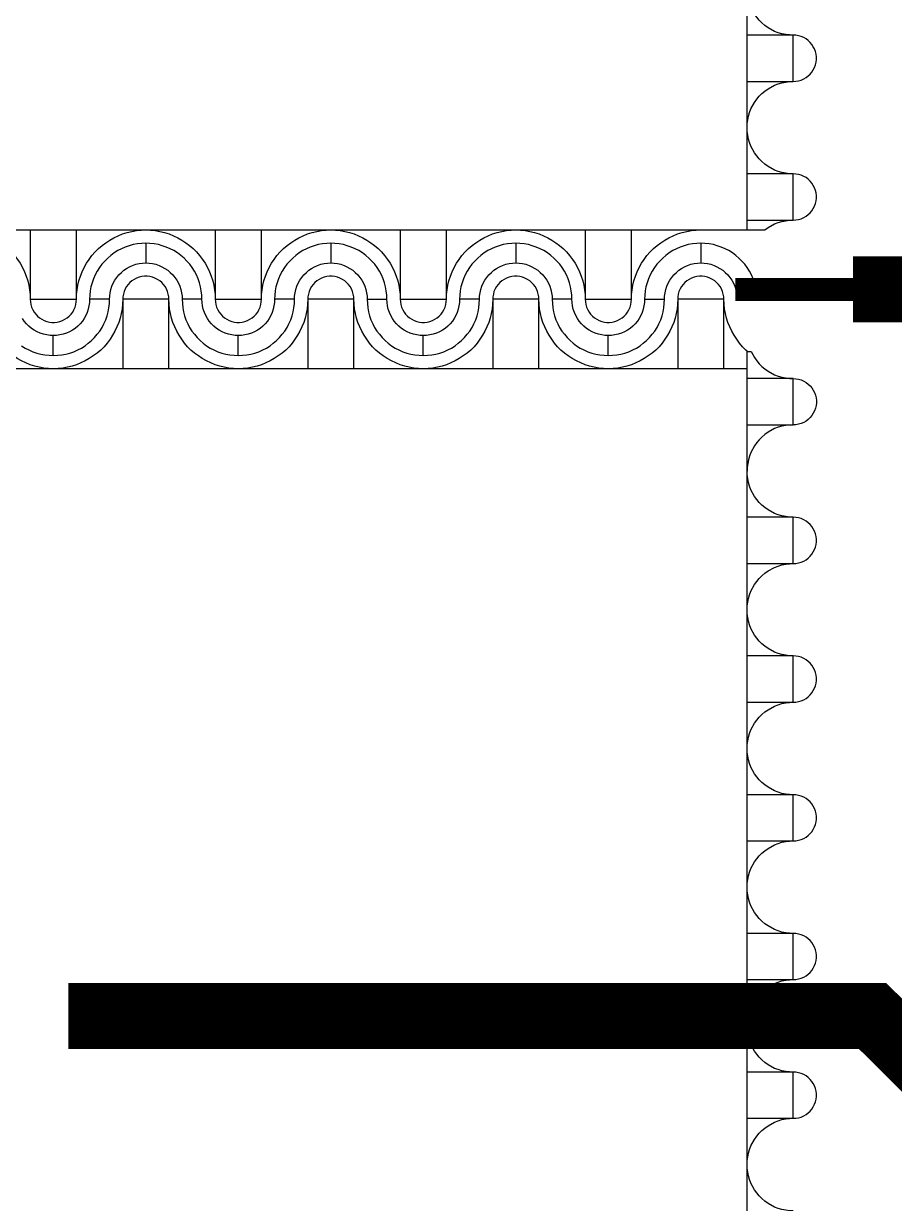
# Model space of a CAD drawing. Extents: x 190.8 to 267.1, y 124 to 174.8.
# Drawn here: x 232.27 to 233.588, y 140.312 to 142.098 of the extents above; entities that cross this region are included whole.
import ezdxf

# ---------------------------------------------------------------- set-up
doc = ezdxf.new("R2010")
doc.units = 0
doc.header["$MEASUREMENT"] = 0

msp = doc.modelspace()

# ---------------------------------------------------------------- linework, layer by layer
msp.add_line((231.2646, 141.7856), (233.3913, 141.7856))
for points in [[(233.3646, 141.7856), (233.3646, 143.8023)], [(233.4346, 142.0806), (233.4289, 142.0808), (233.4231, 142.0816), (233.4174, 142.0826), (233.4119, 142.0843), (233.4064, 142.0863), (233.3964, 142.0918), (233.3916, 142.0953), (233.3871, 142.0991), (233.3831, 142.1031), (233.3794, 142.1076), (233.3759, 142.1123), (233.3704, 142.1223), (233.3684, 142.1278), (233.3666, 142.1333), (233.3656, 142.1391), (233.3649, 142.1448), (233.3646, 142.1506)], [(233.3646, 142.0106), (233.4346, 142.0106), (233.4346, 142.0806), (233.3646, 142.0806)], [(233.4346, 142.0106), (233.4386, 142.0108), (233.4426, 142.0116), (233.4466, 142.0126), (233.4504, 142.0143), (233.4539, 142.0163), (233.4571, 142.0188), (233.4601, 142.0216), (233.4626, 142.0246), (233.4649, 142.0281), (233.4669, 142.0318), (233.4681, 142.0356), (233.4691, 142.0396), (233.4696, 142.0436), (233.4696, 142.0476), (233.4691, 142.0516), (233.4681, 142.0556), (233.4669, 142.0596), (233.4649, 142.0631), (233.4626, 142.0666), (233.4601, 142.0696), (233.4571, 142.0723), (233.4539, 142.0748), (233.4504, 142.0768), (233.4466, 142.0786), (233.4426, 142.0796), (233.4386, 142.0803), (233.4346, 142.0806)], [(233.3646, 141.9406), (233.3649, 141.9463), (233.3656, 141.9521), (233.3666, 141.9578), (233.3684, 141.9633), (233.3704, 141.9688), (233.3759, 141.9788), (233.3794, 141.9836), (233.3831, 141.9881), (233.3871, 141.9921), (233.3916, 141.9958), (233.3964, 141.9993), (233.4064, 142.0048), (233.4119, 142.0068), (233.4174, 142.0086), (233.4231, 142.0096), (233.4289, 142.0103), (233.4346, 142.0106)], [(233.4346, 141.8706), (233.4289, 141.8708), (233.4231, 141.8716), (233.4174, 141.8726), (233.4119, 141.8743), (233.4064, 141.8763), (233.3964, 141.8818), (233.3916, 141.8853), (233.3871, 141.8891), (233.3831, 141.8931), (233.3794, 141.8976), (233.3759, 141.9023), (233.3704, 141.9123), (233.3684, 141.9178), (233.3666, 141.9233), (233.3656, 141.9291), (233.3649, 141.9348), (233.3646, 141.9406)], [(233.3646, 141.8006), (233.4346, 141.8006), (233.4346, 141.8706), (233.3646, 141.8706)], [(233.4346, 141.8006), (233.4386, 141.8008), (233.4426, 141.8016), (233.4466, 141.8026), (233.4504, 141.8043), (233.4539, 141.8063), (233.4571, 141.8088), (233.4601, 141.8116), (233.4626, 141.8146), (233.4649, 141.8181), (233.4669, 141.8218), (233.4681, 141.8256), (233.4691, 141.8296), (233.4696, 141.8336), (233.4696, 141.8376), (233.4691, 141.8416), (233.4681, 141.8456), (233.4669, 141.8496), (233.4649, 141.8531), (233.4626, 141.8566), (233.4601, 141.8596), (233.4571, 141.8623), (233.4539, 141.8648), (233.4504, 141.8668), (233.4466, 141.8686), (233.4426, 141.8696), (233.4386, 141.8703), (233.4346, 141.8706)], [(233.3913, 141.7856), (233.3916, 141.7858), (233.3964, 141.7893), (233.4064, 141.7948), (233.4119, 141.7968), (233.4174, 141.7986), (233.4231, 141.7996), (233.4289, 141.8003), (233.4346, 141.8006)], [(232.1746, 141.7856), (232.1819, 141.7853), (232.1889, 141.7846), (232.1959, 141.7833), (232.2029, 141.7818), (232.2099, 141.7796), (232.2164, 141.7768), (232.2229, 141.7738), (232.2291, 141.7703), (232.2351, 141.7663), (232.2409, 141.7621), (232.2464, 141.7573), (232.2514, 141.7523), (232.2561, 141.7468), (232.2604, 141.7411), (232.2644, 141.7351), (232.2679, 141.7288), (232.2709, 141.7223), (232.2736, 141.7158), (232.2759, 141.7088), (232.2774, 141.7018), (232.2786, 141.6948), (232.2794, 141.6878), (232.2796, 141.6806)], [(232.2796, 141.7856), (232.2796, 141.6806), (232.3496, 141.6806), (232.3496, 141.7856)], [(232.3496, 141.6806), (232.3499, 141.6878), (232.3506, 141.6948), (232.3519, 141.7018), (232.3534, 141.7088), (232.3556, 141.7158), (232.3584, 141.7223), (232.3614, 141.7288), (232.3649, 141.7351), (232.3689, 141.7411), (232.3731, 141.7468), (232.3779, 141.7523), (232.3829, 141.7573), (232.3884, 141.7621), (232.3941, 141.7663), (232.4001, 141.7703), (232.4064, 141.7738), (232.4129, 141.7768), (232.4194, 141.7796), (232.4264, 141.7818), (232.4334, 141.7833), (232.4404, 141.7846), (232.4474, 141.7853), (232.4546, 141.7856)], [(232.4546, 141.7856), (232.4619, 141.7853), (232.4689, 141.7846), (232.4759, 141.7833), (232.4829, 141.7818), (232.4899, 141.7796), (232.4964, 141.7768), (232.5029, 141.7738), (232.5091, 141.7703), (232.5151, 141.7663), (232.5209, 141.7621), (232.5264, 141.7573), (232.5314, 141.7523), (232.5361, 141.7468), (232.5404, 141.7411), (232.5444, 141.7351), (232.5479, 141.7288), (232.5509, 141.7223), (232.5536, 141.7158), (232.5559, 141.7088), (232.5574, 141.7018), (232.5586, 141.6948), (232.5594, 141.6878), (232.5596, 141.6806)], [(232.5596, 141.7856), (232.5596, 141.6806), (232.6296, 141.6806), (232.6296, 141.7856)], [(232.6296, 141.6806), (232.6299, 141.6878), (232.6306, 141.6948), (232.6319, 141.7018), (232.6334, 141.7088), (232.6356, 141.7158), (232.6384, 141.7223), (232.6414, 141.7288), (232.6449, 141.7351), (232.6489, 141.7411), (232.6531, 141.7468), (232.6579, 141.7523), (232.6629, 141.7573), (232.6684, 141.7621), (232.6741, 141.7663), (232.6801, 141.7703), (232.6864, 141.7738), (232.6929, 141.7768), (232.6994, 141.7796), (232.7064, 141.7818), (232.7134, 141.7833), (232.7204, 141.7846), (232.7274, 141.7853), (232.7346, 141.7856)], [(232.7346, 141.7856), (232.7419, 141.7853), (232.7489, 141.7846), (232.7559, 141.7833), (232.7629, 141.7818), (232.7699, 141.7796), (232.7764, 141.7768), (232.7829, 141.7738), (232.7891, 141.7703), (232.7951, 141.7663), (232.8009, 141.7621), (232.8064, 141.7573), (232.8114, 141.7523), (232.8161, 141.7468), (232.8204, 141.7411), (232.8244, 141.7351), (232.8279, 141.7288), (232.8309, 141.7223), (232.8336, 141.7158), (232.8359, 141.7088), (232.8374, 141.7018), (232.8386, 141.6948), (232.8394, 141.6878), (232.8396, 141.6806)], [(232.8396, 141.7856), (232.8396, 141.6806), (232.9096, 141.6806), (232.9096, 141.7856)], [(232.9096, 141.6806), (232.9099, 141.6878), (232.9106, 141.6948), (232.9119, 141.7018), (232.9134, 141.7088), (232.9156, 141.7158), (232.9184, 141.7223), (232.9214, 141.7288), (232.9249, 141.7351), (232.9289, 141.7411), (232.9331, 141.7468), (232.9379, 141.7523), (232.9429, 141.7573), (232.9484, 141.7621), (232.9541, 141.7663), (232.9601, 141.7703), (232.9664, 141.7738), (232.9729, 141.7768), (232.9794, 141.7796), (232.9864, 141.7818), (232.9934, 141.7833), (233.0004, 141.7846), (233.0074, 141.7853), (233.0146, 141.7856)], [(233.0146, 141.7856), (233.0219, 141.7853), (233.0289, 141.7846), (233.0359, 141.7833), (233.0429, 141.7818), (233.0499, 141.7796), (233.0564, 141.7768), (233.0629, 141.7738), (233.0691, 141.7703), (233.0751, 141.7663), (233.0809, 141.7621), (233.0864, 141.7573), (233.0914, 141.7523), (233.0961, 141.7468), (233.1004, 141.7411), (233.1044, 141.7351), (233.1079, 141.7288), (233.1109, 141.7223), (233.1136, 141.7158), (233.1159, 141.7088), (233.1174, 141.7018), (233.1186, 141.6948), (233.1194, 141.6878), (233.1196, 141.6806)], [(233.1196, 141.7856), (233.1196, 141.6806), (233.1896, 141.6806), (233.1896, 141.7856)], [(233.1896, 141.6806), (233.1899, 141.6878), (233.1906, 141.6948), (233.1919, 141.7018), (233.1934, 141.7088), (233.1956, 141.7158), (233.1984, 141.7223), (233.2014, 141.7288), (233.2049, 141.7351), (233.2089, 141.7411), (233.2131, 141.7468), (233.2179, 141.7523), (233.2229, 141.7573), (233.2284, 141.7621), (233.2341, 141.7663), (233.2401, 141.7703), (233.2464, 141.7738), (233.2529, 141.7768), (233.2594, 141.7796), (233.2664, 141.7818), (233.2734, 141.7833), (233.2804, 141.7846), (233.2874, 141.7853), (233.2946, 141.7856)], [(232.4546, 141.7656), (232.4484, 141.7653), (232.4419, 141.7646), (232.4356, 141.7636), (232.4296, 141.7618), (232.4236, 141.7598), (232.4176, 141.7571), (232.4121, 141.7543), (232.4066, 141.7508), (232.4016, 141.7471), (232.3969, 141.7428), (232.3924, 141.7383), (232.3881, 141.7336), (232.3844, 141.7286), (232.3809, 141.7231), (232.3781, 141.7176), (232.3754, 141.7116), (232.3734, 141.7056), (232.3716, 141.6996), (232.3706, 141.6933), (232.3699, 141.6868), (232.3696, 141.6806)], [(232.5396, 141.6806), (232.5394, 141.6868), (232.5386, 141.6933), (232.5376, 141.6996), (232.5359, 141.7056), (232.5339, 141.7116), (232.5311, 141.7176), (232.5284, 141.7231), (232.5249, 141.7286), (232.5211, 141.7336), (232.5169, 141.7383), (232.5124, 141.7428), (232.5076, 141.7471), (232.5026, 141.7508), (232.4971, 141.7543), (232.4916, 141.7571), (232.4856, 141.7598), (232.4796, 141.7618), (232.4736, 141.7636), (232.4674, 141.7646), (232.4609, 141.7653), (232.4546, 141.7656), (232.4546, 141.7356), (232.4596, 141.7353), (232.4646, 141.7346), (232.4696, 141.7336), (232.4746, 141.7318), (232.4791, 141.7298), (232.4836, 141.7273), (232.4879, 141.7246), (232.4916, 141.7213), (232.4954, 141.7176), (232.4986, 141.7138), (232.5014, 141.7096), (232.5039, 141.7051), (232.5059, 141.7006), (232.5076, 141.6956), (232.5086, 141.6906), (232.5094, 141.6856), (232.5096, 141.6806)], [(232.7346, 141.7656), (232.7284, 141.7653), (232.7219, 141.7646), (232.7156, 141.7636), (232.7096, 141.7618), (232.7036, 141.7598), (232.6976, 141.7571), (232.6921, 141.7543), (232.6866, 141.7508), (232.6816, 141.7471), (232.6769, 141.7428), (232.6724, 141.7383), (232.6681, 141.7336), (232.6644, 141.7286), (232.6609, 141.7231), (232.6581, 141.7176), (232.6554, 141.7116), (232.6534, 141.7056), (232.6516, 141.6996), (232.6506, 141.6933), (232.6499, 141.6868), (232.6496, 141.6806)], [(233.0146, 141.7656), (233.0084, 141.7653), (233.0019, 141.7646), (232.9956, 141.7636), (232.9896, 141.7618), (232.9836, 141.7598), (232.9776, 141.7571), (232.9721, 141.7543), (232.9666, 141.7508), (232.9616, 141.7471), (232.9569, 141.7428), (232.9524, 141.7383), (232.9481, 141.7336), (232.9444, 141.7286), (232.9409, 141.7231), (232.9381, 141.7176), (232.9354, 141.7116), (232.9334, 141.7056), (232.9316, 141.6996), (232.9306, 141.6933), (232.9299, 141.6868), (232.9296, 141.6806)], [(233.0996, 141.6806), (233.0994, 141.6868), (233.0986, 141.6933), (233.0976, 141.6996), (233.0959, 141.7056), (233.0939, 141.7116), (233.0911, 141.7176), (233.0884, 141.7231), (233.0849, 141.7286), (233.0811, 141.7336), (233.0769, 141.7383), (233.0724, 141.7428), (233.0676, 141.7471), (233.0626, 141.7508), (233.0571, 141.7543), (233.0516, 141.7571), (233.0456, 141.7598), (233.0396, 141.7618), (233.0336, 141.7636), (233.0274, 141.7646), (233.0209, 141.7653), (233.0146, 141.7656), (233.0146, 141.7356), (233.0196, 141.7353), (233.0246, 141.7346), (233.0296, 141.7336), (233.0346, 141.7318), (233.0391, 141.7298), (233.0436, 141.7273), (233.0479, 141.7246), (233.0516, 141.7213), (233.0554, 141.7176), (233.0586, 141.7138), (233.0614, 141.7096), (233.0639, 141.7051), (233.0659, 141.7006), (233.0676, 141.6956), (233.0686, 141.6906), (233.0694, 141.6856), (233.0696, 141.6806)], [(233.2946, 141.7656), (233.2884, 141.7653), (233.2819, 141.7646), (233.2756, 141.7636), (233.2696, 141.7618), (233.2636, 141.7598), (233.2576, 141.7571), (233.2521, 141.7543), (233.2466, 141.7508), (233.2416, 141.7471), (233.2369, 141.7428), (233.2324, 141.7383), (233.2281, 141.7336), (233.2244, 141.7286), (233.2209, 141.7231), (233.2181, 141.7176), (233.2154, 141.7116), (233.2134, 141.7056), (233.2116, 141.6996), (233.2106, 141.6933), (233.2099, 141.6868), (233.2096, 141.6806), (233.2396, 141.6806), (233.2399, 141.6856), (233.2406, 141.6906), (233.2416, 141.6956), (233.2434, 141.7006), (233.2454, 141.7051), (233.2479, 141.7096), (233.2506, 141.7138), (233.2539, 141.7176), (233.2576, 141.7213), (233.2614, 141.7246), (233.2656, 141.7273), (233.2701, 141.7298), (233.2746, 141.7318), (233.2796, 141.7336), (233.2846, 141.7346), (233.2896, 141.7353), (233.2946, 141.7356)], [(232.3996, 141.6806), (232.3999, 141.6856), (232.4006, 141.6906), (232.4016, 141.6956), (232.4034, 141.7006), (232.4054, 141.7051), (232.4079, 141.7096), (232.4106, 141.7138), (232.4139, 141.7176), (232.4176, 141.7213), (232.4214, 141.7246), (232.4256, 141.7273), (232.4301, 141.7298), (232.4346, 141.7318), (232.4396, 141.7336), (232.4446, 141.7346), (232.4496, 141.7353), (232.4546, 141.7356)], [(232.6796, 141.6806), (232.6799, 141.6856), (232.6806, 141.6906), (232.6816, 141.6956), (232.6834, 141.7006), (232.6854, 141.7051), (232.6879, 141.7096), (232.6906, 141.7138), (232.6939, 141.7176), (232.6976, 141.7213), (232.7014, 141.7246), (232.7056, 141.7273), (232.7101, 141.7298), (232.7146, 141.7318), (232.7196, 141.7336), (232.7246, 141.7346), (232.7296, 141.7353), (232.7346, 141.7356)], [(232.9596, 141.6806), (232.9599, 141.6856), (232.9606, 141.6906), (232.9616, 141.6956), (232.9634, 141.7006), (232.9654, 141.7051), (232.9679, 141.7096), (232.9706, 141.7138), (232.9739, 141.7176), (232.9776, 141.7213), (232.9814, 141.7246), (232.9856, 141.7273), (232.9901, 141.7298), (232.9946, 141.7318), (232.9996, 141.7336), (233.0046, 141.7346), (233.0096, 141.7353), (233.0146, 141.7356)], [(232.4896, 141.6806), (232.4894, 141.6846), (232.4886, 141.6886), (232.4876, 141.6926), (232.4859, 141.6963), (232.4839, 141.6998), (232.4814, 141.7031), (232.4786, 141.7061), (232.4756, 141.7086), (232.4721, 141.7108), (232.4684, 141.7128), (232.4646, 141.7141), (232.4606, 141.7151), (232.4566, 141.7156), (232.4526, 141.7156), (232.4486, 141.7151), (232.4446, 141.7141), (232.4406, 141.7128), (232.4371, 141.7108), (232.4336, 141.7086), (232.4306, 141.7061), (232.4279, 141.7031), (232.4254, 141.6998), (232.4234, 141.6963), (232.4216, 141.6926), (232.4206, 141.6886), (232.4199, 141.6846), (232.4196, 141.6806)], [(232.7696, 141.6806), (232.7694, 141.6846), (232.7686, 141.6886), (232.7676, 141.6926), (232.7659, 141.6963), (232.7639, 141.6998), (232.7614, 141.7031), (232.7586, 141.7061), (232.7556, 141.7086), (232.7521, 141.7108), (232.7484, 141.7128), (232.7446, 141.7141), (232.7406, 141.7151), (232.7366, 141.7156), (232.7326, 141.7156), (232.7286, 141.7151), (232.7246, 141.7141), (232.7206, 141.7128), (232.7171, 141.7108), (232.7136, 141.7086), (232.7106, 141.7061), (232.7079, 141.7031), (232.7054, 141.6998), (232.7034, 141.6963), (232.7016, 141.6926), (232.7006, 141.6886), (232.6999, 141.6846), (232.6996, 141.6806)], [(233.0496, 141.6806), (233.0494, 141.6846), (233.0486, 141.6886), (233.0476, 141.6926), (233.0459, 141.6963), (233.0439, 141.6998), (233.0414, 141.7031), (233.0386, 141.7061), (233.0356, 141.7086), (233.0321, 141.7108), (233.0284, 141.7128), (233.0246, 141.7141), (233.0206, 141.7151), (233.0166, 141.7156), (233.0126, 141.7156), (233.0086, 141.7151), (233.0046, 141.7141), (233.0006, 141.7128), (232.9971, 141.7108), (232.9936, 141.7086), (232.9906, 141.7061), (232.9879, 141.7031), (232.9854, 141.6998), (232.9834, 141.6963), (232.9816, 141.6926), (232.9806, 141.6886), (232.9799, 141.6846), (232.9796, 141.6806)], [(233.3296, 141.6806), (233.3294, 141.6846), (233.3286, 141.6886), (233.3276, 141.6926), (233.3259, 141.6963), (233.3239, 141.6998), (233.3214, 141.7031), (233.3186, 141.7061), (233.3156, 141.7086), (233.3121, 141.7108), (233.3084, 141.7128), (233.3046, 141.7141), (233.3006, 141.7151), (233.2966, 141.7156), (233.2926, 141.7156), (233.2886, 141.7151), (233.2846, 141.7141), (233.2806, 141.7128), (233.2771, 141.7108), (233.2736, 141.7086), (233.2706, 141.7061), (233.2679, 141.7031), (233.2654, 141.6998), (233.2634, 141.6963), (233.2616, 141.6926), (233.2606, 141.6886), (233.2599, 141.6846), (233.2596, 141.6806)], [(232.3146, 141.5756), (232.3074, 141.5758), (232.3004, 141.5766), (232.2934, 141.5778), (232.2864, 141.5793), (232.2794, 141.5816), (232.2729, 141.5843), (232.2664, 141.5873), (232.2601, 141.5908), (232.2541, 141.5948), (232.2484, 141.5991), (232.2429, 141.6038), (232.2379, 141.6088), (232.2331, 141.6143), (232.2289, 141.6201), (232.2249, 141.6261), (232.2214, 141.6323), (232.2184, 141.6388), (232.2156, 141.6453), (232.2134, 141.6523), (232.2119, 141.6593), (232.2106, 141.6663), (232.2099, 141.6733), (232.2096, 141.6806)], [(232.2796, 141.6806), (232.2799, 141.6766), (232.2806, 141.6726), (232.2816, 141.6686), (232.2834, 141.6648), (232.2854, 141.6613), (232.2879, 141.6581), (232.2906, 141.6551), (232.2936, 141.6526), (232.2971, 141.6503), (232.3009, 141.6483), (232.3046, 141.6471), (232.3086, 141.6461), (232.3126, 141.6456), (232.3166, 141.6456), (232.3206, 141.6461), (232.3246, 141.6471), (232.3286, 141.6483), (232.3321, 141.6503), (232.3356, 141.6526), (232.3386, 141.6551), (232.3414, 141.6581), (232.3439, 141.6613), (232.3459, 141.6648), (232.3476, 141.6686), (232.3486, 141.6726), (232.3494, 141.6766), (232.3496, 141.6806)], [(232.3146, 141.5956), (232.3209, 141.5958), (232.3274, 141.5966), (232.3336, 141.5976), (232.3396, 141.5993), (232.3456, 141.6013), (232.3516, 141.6041), (232.3571, 141.6068), (232.3626, 141.6103), (232.3676, 141.6141), (232.3724, 141.6183), (232.3769, 141.6228), (232.3811, 141.6276), (232.3849, 141.6326), (232.3884, 141.6381), (232.3911, 141.6436), (232.3939, 141.6496), (232.3959, 141.6556), (232.3976, 141.6616), (232.3986, 141.6678), (232.3994, 141.6743), (232.3996, 141.6806), (232.3696, 141.6806), (232.3694, 141.6756), (232.3686, 141.6706), (232.3676, 141.6656), (232.3659, 141.6606), (232.3639, 141.6561), (232.3614, 141.6516), (232.3586, 141.6473), (232.3554, 141.6436), (232.3516, 141.6398), (232.3479, 141.6366), (232.3436, 141.6338), (232.3391, 141.6313), (232.3346, 141.6293), (232.3296, 141.6276), (232.3246, 141.6266), (232.3196, 141.6258), (232.3146, 141.6256)], [(232.4196, 141.6806), (232.4194, 141.6733), (232.4186, 141.6663), (232.4174, 141.6593), (232.4159, 141.6523), (232.4136, 141.6453), (232.4109, 141.6388), (232.4079, 141.6323), (232.4044, 141.6261), (232.4004, 141.6201), (232.3961, 141.6143), (232.3914, 141.6088), (232.3864, 141.6038), (232.3809, 141.5991), (232.3751, 141.5948), (232.3691, 141.5908), (232.3629, 141.5873), (232.3564, 141.5843), (232.3499, 141.5816), (232.3429, 141.5793), (232.3359, 141.5778), (232.3289, 141.5766), (232.3219, 141.5758), (232.3146, 141.5756)], [(232.4896, 141.5756), (232.4896, 141.6806), (232.4196, 141.6806), (232.4196, 141.5756)], [(232.5946, 141.5756), (232.5874, 141.5758), (232.5804, 141.5766), (232.5734, 141.5778), (232.5664, 141.5793), (232.5594, 141.5816), (232.5529, 141.5843), (232.5464, 141.5873), (232.5401, 141.5908), (232.5341, 141.5948), (232.5284, 141.5991), (232.5229, 141.6038), (232.5179, 141.6088), (232.5131, 141.6143), (232.5089, 141.6201), (232.5049, 141.6261), (232.5014, 141.6323), (232.4984, 141.6388), (232.4956, 141.6453), (232.4934, 141.6523), (232.4919, 141.6593), (232.4906, 141.6663), (232.4899, 141.6733), (232.4896, 141.6806)], [(232.5596, 141.6806), (232.5599, 141.6766), (232.5606, 141.6726), (232.5616, 141.6686), (232.5634, 141.6648), (232.5654, 141.6613), (232.5679, 141.6581), (232.5706, 141.6551), (232.5736, 141.6526), (232.5771, 141.6503), (232.5809, 141.6483), (232.5846, 141.6471), (232.5886, 141.6461), (232.5926, 141.6456), (232.5966, 141.6456), (232.6006, 141.6461), (232.6046, 141.6471), (232.6086, 141.6483), (232.6121, 141.6503), (232.6156, 141.6526), (232.6186, 141.6551), (232.6214, 141.6581), (232.6239, 141.6613), (232.6259, 141.6648), (232.6276, 141.6686), (232.6286, 141.6726), (232.6294, 141.6766), (232.6296, 141.6806)], [(232.5946, 141.5956), (232.6009, 141.5958), (232.6074, 141.5966), (232.6136, 141.5976), (232.6196, 141.5993), (232.6256, 141.6013), (232.6316, 141.6041), (232.6371, 141.6068), (232.6426, 141.6103), (232.6476, 141.6141), (232.6524, 141.6183), (232.6569, 141.6228), (232.6611, 141.6276), (232.6649, 141.6326), (232.6684, 141.6381), (232.6711, 141.6436), (232.6739, 141.6496), (232.6759, 141.6556), (232.6776, 141.6616), (232.6786, 141.6678), (232.6794, 141.6743), (232.6796, 141.6806), (232.6496, 141.6806), (232.6494, 141.6756), (232.6486, 141.6706), (232.6476, 141.6656), (232.6459, 141.6606), (232.6439, 141.6561), (232.6414, 141.6516), (232.6386, 141.6473), (232.6354, 141.6436), (232.6316, 141.6398), (232.6279, 141.6366), (232.6236, 141.6338), (232.6191, 141.6313), (232.6146, 141.6293), (232.6096, 141.6276), (232.6046, 141.6266), (232.5996, 141.6258), (232.5946, 141.6256)], [(232.6996, 141.6806), (232.6994, 141.6733), (232.6986, 141.6663), (232.6974, 141.6593), (232.6959, 141.6523), (232.6936, 141.6453), (232.6909, 141.6388), (232.6879, 141.6323), (232.6844, 141.6261), (232.6804, 141.6201), (232.6761, 141.6143), (232.6714, 141.6088), (232.6664, 141.6038), (232.6609, 141.5991), (232.6551, 141.5948), (232.6491, 141.5908), (232.6429, 141.5873), (232.6364, 141.5843), (232.6299, 141.5816), (232.6229, 141.5793), (232.6159, 141.5778), (232.6089, 141.5766), (232.6019, 141.5758), (232.5946, 141.5756)], [(232.7696, 141.5756), (232.7696, 141.6806), (232.6996, 141.6806), (232.6996, 141.5756)], [(232.8746, 141.5756), (232.8674, 141.5758), (232.8604, 141.5766), (232.8534, 141.5778), (232.8464, 141.5793), (232.8394, 141.5816), (232.8329, 141.5843), (232.8264, 141.5873), (232.8201, 141.5908), (232.8141, 141.5948), (232.8084, 141.5991), (232.8029, 141.6038), (232.7979, 141.6088), (232.7931, 141.6143), (232.7889, 141.6201), (232.7849, 141.6261), (232.7814, 141.6323), (232.7784, 141.6388), (232.7756, 141.6453), (232.7734, 141.6523), (232.7719, 141.6593), (232.7706, 141.6663), (232.7699, 141.6733), (232.7696, 141.6806)], [(232.7896, 141.6806), (232.7899, 141.6743), (232.7906, 141.6678), (232.7916, 141.6616), (232.7934, 141.6556), (232.7954, 141.6496), (232.7981, 141.6436), (232.8009, 141.6381), (232.8044, 141.6326), (232.8081, 141.6276), (232.8124, 141.6228), (232.8169, 141.6183), (232.8216, 141.6141), (232.8266, 141.6103), (232.8321, 141.6068), (232.8376, 141.6041), (232.8436, 141.6013), (232.8496, 141.5993), (232.8556, 141.5976), (232.8619, 141.5966), (232.8684, 141.5958), (232.8746, 141.5956), (232.8746, 141.6256), (232.8696, 141.6258), (232.8646, 141.6266), (232.8596, 141.6276), (232.8546, 141.6293), (232.8501, 141.6313), (232.8456, 141.6338), (232.8414, 141.6366), (232.8376, 141.6398), (232.8339, 141.6436), (232.8306, 141.6473), (232.8279, 141.6516), (232.8254, 141.6561), (232.8234, 141.6606), (232.8216, 141.6656), (232.8206, 141.6706), (232.8199, 141.6756), (232.8196, 141.6806)], [(232.8396, 141.6806), (232.8399, 141.6766), (232.8406, 141.6726), (232.8416, 141.6686), (232.8434, 141.6648), (232.8454, 141.6613), (232.8479, 141.6581), (232.8506, 141.6551), (232.8536, 141.6526), (232.8571, 141.6503), (232.8609, 141.6483), (232.8646, 141.6471), (232.8686, 141.6461), (232.8726, 141.6456), (232.8766, 141.6456), (232.8806, 141.6461), (232.8846, 141.6471), (232.8886, 141.6483), (232.8921, 141.6503), (232.8956, 141.6526), (232.8986, 141.6551), (232.9014, 141.6581), (232.9039, 141.6613), (232.9059, 141.6648), (232.9076, 141.6686), (232.9086, 141.6726), (232.9094, 141.6766), (232.9096, 141.6806)], [(232.8746, 141.5956), (232.8809, 141.5958), (232.8874, 141.5966), (232.8936, 141.5976), (232.8996, 141.5993), (232.9056, 141.6013), (232.9116, 141.6041), (232.9171, 141.6068), (232.9226, 141.6103), (232.9276, 141.6141), (232.9324, 141.6183), (232.9369, 141.6228), (232.9411, 141.6276), (232.9449, 141.6326), (232.9484, 141.6381), (232.9511, 141.6436), (232.9539, 141.6496), (232.9559, 141.6556), (232.9576, 141.6616), (232.9586, 141.6678), (232.9594, 141.6743), (232.9596, 141.6806), (232.9296, 141.6806), (232.9294, 141.6756), (232.9286, 141.6706), (232.9276, 141.6656), (232.9259, 141.6606), (232.9239, 141.6561), (232.9214, 141.6516), (232.9186, 141.6473), (232.9154, 141.6436), (232.9116, 141.6398), (232.9079, 141.6366), (232.9036, 141.6338), (232.8991, 141.6313), (232.8946, 141.6293), (232.8896, 141.6276), (232.8846, 141.6266), (232.8796, 141.6258), (232.8746, 141.6256)], [(232.9796, 141.6806), (232.9794, 141.6733), (232.9786, 141.6663), (232.9774, 141.6593), (232.9759, 141.6523), (232.9736, 141.6453), (232.9709, 141.6388), (232.9679, 141.6323), (232.9644, 141.6261), (232.9604, 141.6201), (232.9561, 141.6143), (232.9514, 141.6088), (232.9464, 141.6038), (232.9409, 141.5991), (232.9351, 141.5948), (232.9291, 141.5908), (232.9229, 141.5873), (232.9164, 141.5843), (232.9099, 141.5816), (232.9029, 141.5793), (232.8959, 141.5778), (232.8889, 141.5766), (232.8819, 141.5758), (232.8746, 141.5756)], [(233.0496, 141.5756), (233.0496, 141.6806), (232.9796, 141.6806), (232.9796, 141.5756)], [(233.1546, 141.5756), (233.1474, 141.5758), (233.1404, 141.5766), (233.1334, 141.5778), (233.1264, 141.5793), (233.1194, 141.5816), (233.1129, 141.5843), (233.1064, 141.5873), (233.1001, 141.5908), (233.0941, 141.5948), (233.0884, 141.5991), (233.0829, 141.6038), (233.0779, 141.6088), (233.0731, 141.6143), (233.0689, 141.6201), (233.0649, 141.6261), (233.0614, 141.6323), (233.0584, 141.6388), (233.0556, 141.6453), (233.0534, 141.6523), (233.0519, 141.6593), (233.0506, 141.6663), (233.0499, 141.6733), (233.0496, 141.6806)], [(233.1196, 141.6806), (233.1199, 141.6766), (233.1206, 141.6726), (233.1216, 141.6686), (233.1234, 141.6648), (233.1254, 141.6613), (233.1279, 141.6581), (233.1306, 141.6551), (233.1336, 141.6526), (233.1371, 141.6503), (233.1409, 141.6483), (233.1446, 141.6471), (233.1486, 141.6461), (233.1526, 141.6456), (233.1566, 141.6456), (233.1606, 141.6461), (233.1646, 141.6471), (233.1686, 141.6483), (233.1721, 141.6503), (233.1756, 141.6526), (233.1786, 141.6551), (233.1814, 141.6581), (233.1839, 141.6613), (233.1859, 141.6648), (233.1876, 141.6686), (233.1886, 141.6726), (233.1894, 141.6766), (233.1896, 141.6806)], [(233.2096, 141.6806), (233.2094, 141.6756), (233.2086, 141.6706), (233.2076, 141.6656), (233.2059, 141.6606), (233.2039, 141.6561), (233.2014, 141.6516), (233.1986, 141.6473), (233.1954, 141.6436), (233.1916, 141.6398), (233.1879, 141.6366), (233.1836, 141.6338), (233.1791, 141.6313), (233.1746, 141.6293), (233.1696, 141.6276), (233.1646, 141.6266), (233.1596, 141.6258), (233.1546, 141.6256)], [(233.2596, 141.6806), (233.2594, 141.6733), (233.2586, 141.6663), (233.2574, 141.6593), (233.2559, 141.6523), (233.2536, 141.6453), (233.2509, 141.6388), (233.2479, 141.6323), (233.2444, 141.6261), (233.2404, 141.6201), (233.2361, 141.6143), (233.2314, 141.6088), (233.2264, 141.6038), (233.2209, 141.5991), (233.2151, 141.5948), (233.2091, 141.5908), (233.2029, 141.5873), (233.1964, 141.5843), (233.1899, 141.5816), (233.1829, 141.5793), (233.1759, 141.5778), (233.1689, 141.5766), (233.1619, 141.5758), (233.1546, 141.5756)], [(233.1546, 141.5956), (233.1609, 141.5958), (233.1674, 141.5966), (233.1736, 141.5976), (233.1796, 141.5993), (233.1856, 141.6013), (233.1916, 141.6041), (233.1971, 141.6068), (233.2026, 141.6103), (233.2076, 141.6141), (233.2124, 141.6183), (233.2169, 141.6228), (233.2211, 141.6276), (233.2249, 141.6326), (233.2284, 141.6381), (233.2311, 141.6436), (233.2339, 141.6496), (233.2359, 141.6556), (233.2376, 141.6616), (233.2386, 141.6678), (233.2394, 141.6743), (233.2396, 141.6806)], [(233.3296, 141.5756), (233.3296, 141.6806), (233.2596, 141.6806), (233.2596, 141.5756)], [(233.3646, 141.6023), (233.3629, 141.6038), (233.3579, 141.6088), (233.3531, 141.6143), (233.3489, 141.6201), (233.3449, 141.6261), (233.3414, 141.6323), (233.3384, 141.6388), (233.3356, 141.6453), (233.3334, 141.6523), (233.3319, 141.6593), (233.3306, 141.6663), (233.3299, 141.6733), (233.3296, 141.6806)], [(232.2666, 141.6103), (232.2721, 141.6068), (232.2776, 141.6041), (232.2836, 141.6013), (232.2896, 141.5993), (232.2956, 141.5976), (232.3019, 141.5966), (232.3084, 141.5958), (232.3146, 141.5956), (232.3146, 141.6256), (232.3096, 141.6258), (232.3046, 141.6266), (232.2996, 141.6276), (232.2946, 141.6293), (232.2901, 141.6313), (232.2856, 141.6338), (232.2814, 141.6366), (232.2776, 141.6398), (232.2739, 141.6436), (232.2706, 141.6473), (232.2679, 141.6516)], [(233.3646, 139.5856), (233.3646, 141.6023)], [(233.3646, 141.6016), (233.3708, 141.6016), (233.3759, 141.5923), (233.3794, 141.5876), (233.3831, 141.5831), (233.3871, 141.5791), (233.3916, 141.5753), (233.3964, 141.5718), (233.4064, 141.5663), (233.4119, 141.5643), (233.4174, 141.5626), (233.4231, 141.5616), (233.4289, 141.5608), (233.4346, 141.5606)], [(233.3646, 141.5756), (231.2646, 141.5756)], [(233.3646, 141.4906), (233.4346, 141.4906), (233.4346, 141.5606), (233.3646, 141.5606)], [(233.4346, 141.5606), (233.4386, 141.5603), (233.4426, 141.5596), (233.4466, 141.5586), (233.4504, 141.5568), (233.4539, 141.5548), (233.4571, 141.5523), (233.4601, 141.5496), (233.4626, 141.5466), (233.4649, 141.5431), (233.4669, 141.5393), (233.4681, 141.5356), (233.4691, 141.5316), (233.4696, 141.5276), (233.4696, 141.5236), (233.4691, 141.5196), (233.4681, 141.5156), (233.4669, 141.5116), (233.4649, 141.5081), (233.4626, 141.5046), (233.4601, 141.5016), (233.4571, 141.4988), (233.4539, 141.4963), (233.4504, 141.4943), (233.4466, 141.4926), (233.4426, 141.4916), (233.4386, 141.4908), (233.4346, 141.4906)], [(233.4346, 141.4906), (233.4289, 141.4903), (233.4231, 141.4896), (233.4174, 141.4886), (233.4119, 141.4868), (233.4064, 141.4848), (233.3964, 141.4793), (233.3916, 141.4758), (233.3871, 141.4721), (233.3831, 141.4681), (233.3794, 141.4636), (233.3759, 141.4588), (233.3704, 141.4488), (233.3684, 141.4433), (233.3666, 141.4378), (233.3656, 141.4321), (233.3649, 141.4263), (233.3646, 141.4206)], [(233.4346, 141.3506), (233.4289, 141.3508), (233.4231, 141.3516), (233.4174, 141.3526), (233.4119, 141.3543), (233.4064, 141.3563), (233.3964, 141.3618), (233.3916, 141.3653), (233.3871, 141.3691), (233.3831, 141.3731), (233.3794, 141.3776), (233.3759, 141.3823), (233.3704, 141.3923), (233.3684, 141.3978), (233.3666, 141.4033), (233.3656, 141.4091), (233.3649, 141.4148), (233.3646, 141.4206)], [(233.3646, 141.2806), (233.4346, 141.2806), (233.4346, 141.3506), (233.3646, 141.3506)], [(233.4346, 141.2806), (233.4386, 141.2808), (233.4426, 141.2816), (233.4466, 141.2826), (233.4504, 141.2843), (233.4539, 141.2863), (233.4571, 141.2888), (233.4601, 141.2916), (233.4626, 141.2946), (233.4649, 141.2981), (233.4669, 141.3018), (233.4681, 141.3056), (233.4691, 141.3096), (233.4696, 141.3136), (233.4696, 141.3176), (233.4691, 141.3216), (233.4681, 141.3256), (233.4669, 141.3296), (233.4649, 141.3331), (233.4626, 141.3366), (233.4601, 141.3396), (233.4571, 141.3423), (233.4539, 141.3448), (233.4504, 141.3468), (233.4466, 141.3486), (233.4426, 141.3496), (233.4386, 141.3503), (233.4346, 141.3506)], [(233.3646, 141.2106), (233.3649, 141.2163), (233.3656, 141.2221), (233.3666, 141.2278), (233.3684, 141.2333), (233.3704, 141.2388), (233.3759, 141.2488), (233.3794, 141.2536), (233.3831, 141.2581), (233.3871, 141.2621), (233.3916, 141.2658), (233.3964, 141.2693), (233.4064, 141.2748), (233.4119, 141.2768), (233.4174, 141.2786), (233.4231, 141.2796), (233.4289, 141.2803), (233.4346, 141.2806)], [(233.4346, 141.1406), (233.4289, 141.1408), (233.4231, 141.1416), (233.4174, 141.1426), (233.4119, 141.1443), (233.4064, 141.1463), (233.3964, 141.1518), (233.3916, 141.1553), (233.3871, 141.1591), (233.3831, 141.1631), (233.3794, 141.1676), (233.3759, 141.1723), (233.3704, 141.1823), (233.3684, 141.1878), (233.3666, 141.1933), (233.3656, 141.1991), (233.3649, 141.2048), (233.3646, 141.2106)], [(233.3646, 141.0706), (233.4346, 141.0706), (233.4346, 141.1406), (233.3646, 141.1406)], [(233.4346, 141.0706), (233.4386, 141.0708), (233.4426, 141.0716), (233.4466, 141.0726), (233.4504, 141.0743), (233.4539, 141.0763), (233.4571, 141.0788), (233.4601, 141.0816), (233.4626, 141.0846), (233.4649, 141.0881), (233.4669, 141.0918), (233.4681, 141.0956), (233.4691, 141.0996), (233.4696, 141.1036), (233.4696, 141.1076), (233.4691, 141.1116), (233.4681, 141.1156), (233.4669, 141.1196), (233.4649, 141.1231), (233.4626, 141.1266), (233.4601, 141.1296), (233.4571, 141.1323), (233.4539, 141.1348), (233.4504, 141.1368), (233.4466, 141.1386), (233.4426, 141.1396), (233.4386, 141.1403), (233.4346, 141.1406)], [(233.3646, 141.0006), (233.3649, 141.0063), (233.3656, 141.0121), (233.3666, 141.0178), (233.3684, 141.0233), (233.3704, 141.0288), (233.3759, 141.0388), (233.3794, 141.0436), (233.3831, 141.0481), (233.3871, 141.0521), (233.3916, 141.0558), (233.3964, 141.0593), (233.4064, 141.0648), (233.4119, 141.0668), (233.4174, 141.0686), (233.4231, 141.0696), (233.4289, 141.0703), (233.4346, 141.0706)], [(233.4346, 140.9306), (233.4289, 140.9308), (233.4231, 140.9316), (233.4174, 140.9326), (233.4119, 140.9343), (233.4064, 140.9363), (233.3964, 140.9418), (233.3916, 140.9453), (233.3871, 140.9491), (233.3831, 140.9531), (233.3794, 140.9576), (233.3759, 140.9623), (233.3704, 140.9723), (233.3684, 140.9778), (233.3666, 140.9833), (233.3656, 140.9891), (233.3649, 140.9948), (233.3646, 141.0006)], [(233.3646, 140.8606), (233.4346, 140.8606), (233.4346, 140.9306), (233.3646, 140.9306)], [(233.4346, 140.8606), (233.4386, 140.8608), (233.4426, 140.8616), (233.4466, 140.8626), (233.4504, 140.8643), (233.4539, 140.8663), (233.4571, 140.8688), (233.4601, 140.8716), (233.4626, 140.8746), (233.4649, 140.8781), (233.4669, 140.8818), (233.4681, 140.8856), (233.4691, 140.8896), (233.4696, 140.8936), (233.4696, 140.8976), (233.4691, 140.9016), (233.4681, 140.9056), (233.4669, 140.9096), (233.4649, 140.9131), (233.4626, 140.9166), (233.4601, 140.9196), (233.4571, 140.9223), (233.4539, 140.9248), (233.4504, 140.9268), (233.4466, 140.9286), (233.4426, 140.9296), (233.4386, 140.9303), (233.4346, 140.9306)], [(233.3646, 140.7906), (233.3649, 140.7963), (233.3656, 140.8021), (233.3666, 140.8078), (233.3684, 140.8133), (233.3704, 140.8188), (233.3759, 140.8288), (233.3794, 140.8336), (233.3831, 140.8381), (233.3871, 140.8421), (233.3916, 140.8458), (233.3964, 140.8493), (233.4064, 140.8548), (233.4119, 140.8568), (233.4174, 140.8586), (233.4231, 140.8596), (233.4289, 140.8603), (233.4346, 140.8606)], [(233.4346, 140.7206), (233.4289, 140.7208), (233.4231, 140.7216), (233.4174, 140.7226), (233.4119, 140.7243), (233.4064, 140.7263), (233.3964, 140.7318), (233.3916, 140.7353), (233.3871, 140.7391), (233.3831, 140.7431), (233.3794, 140.7476), (233.3759, 140.7523), (233.3704, 140.7623), (233.3684, 140.7678), (233.3666, 140.7733), (233.3656, 140.7791), (233.3649, 140.7848), (233.3646, 140.7906)], [(233.3646, 140.6506), (233.4346, 140.6506), (233.4346, 140.7206), (233.3646, 140.7206)], [(233.4346, 140.6506), (233.4386, 140.6508), (233.4426, 140.6516), (233.4466, 140.6526), (233.4504, 140.6543), (233.4539, 140.6563), (233.4571, 140.6588), (233.4601, 140.6616), (233.4626, 140.6646), (233.4649, 140.6681), (233.4669, 140.6718), (233.4681, 140.6756), (233.4691, 140.6796), (233.4696, 140.6836), (233.4696, 140.6876), (233.4691, 140.6916), (233.4681, 140.6956), (233.4669, 140.6996), (233.4649, 140.7031), (233.4626, 140.7066), (233.4601, 140.7096), (233.4571, 140.7123), (233.4539, 140.7148), (233.4504, 140.7168), (233.4466, 140.7186), (233.4426, 140.7196), (233.4386, 140.7203), (233.4346, 140.7206)], [(233.3646, 140.5806), (233.3649, 140.5863), (233.3656, 140.5921), (233.3666, 140.5978), (233.3684, 140.6033), (233.3704, 140.6088), (233.3759, 140.6188), (233.3794, 140.6236), (233.3831, 140.6281), (233.3871, 140.6321), (233.3916, 140.6358), (233.3964, 140.6393), (233.4064, 140.6448), (233.4119, 140.6468), (233.4174, 140.6486), (233.4231, 140.6496), (233.4289, 140.6503), (233.4346, 140.6506)], [(233.4346, 140.5106), (233.4289, 140.5108), (233.4231, 140.5116), (233.4174, 140.5126), (233.4119, 140.5143), (233.4064, 140.5163), (233.3964, 140.5218), (233.3916, 140.5253), (233.3871, 140.5291), (233.3831, 140.5331), (233.3794, 140.5376), (233.3759, 140.5423), (233.3704, 140.5523), (233.3684, 140.5578), (233.3666, 140.5633), (233.3656, 140.5691), (233.3649, 140.5748), (233.3646, 140.5806)], [(233.3646, 140.4406), (233.4346, 140.4406), (233.4346, 140.5106), (233.3646, 140.5106)], [(233.4346, 140.4406), (233.4386, 140.4408), (233.4426, 140.4416), (233.4466, 140.4426), (233.4504, 140.4443), (233.4539, 140.4463), (233.4571, 140.4488), (233.4601, 140.4516), (233.4626, 140.4546), (233.4649, 140.4581), (233.4669, 140.4618), (233.4681, 140.4656), (233.4691, 140.4696), (233.4696, 140.4736), (233.4696, 140.4776), (233.4691, 140.4816), (233.4681, 140.4856), (233.4669, 140.4896), (233.4649, 140.4931), (233.4626, 140.4966), (233.4601, 140.4996), (233.4571, 140.5023), (233.4539, 140.5048), (233.4504, 140.5068), (233.4466, 140.5086), (233.4426, 140.5096), (233.4386, 140.5103), (233.4346, 140.5106)], [(233.3646, 140.3706), (233.3649, 140.3763), (233.3656, 140.3821), (233.3666, 140.3878), (233.3684, 140.3933), (233.3704, 140.3988), (233.3759, 140.4088), (233.3794, 140.4136), (233.3831, 140.4181), (233.3871, 140.4221), (233.3916, 140.4258), (233.3964, 140.4293), (233.4064, 140.4348), (233.4119, 140.4368), (233.4174, 140.4386), (233.4231, 140.4396), (233.4289, 140.4403), (233.4346, 140.4406)], [(233.4346, 140.3006), (233.4289, 140.3008), (233.4231, 140.3016), (233.4174, 140.3026), (233.4119, 140.3043), (233.4064, 140.3063), (233.3964, 140.3118), (233.3916, 140.3153), (233.3871, 140.3191), (233.3831, 140.3231), (233.3794, 140.3276), (233.3759, 140.3323), (233.3704, 140.3423), (233.3684, 140.3478), (233.3666, 140.3533), (233.3656, 140.3591), (233.3649, 140.3648), (233.3646, 140.3706)]]:
    msp.add_lwpolyline(points)
for points, const_width in [([(233.5249, 141.6956), (233.6249, 141.6956), (234.8446, 140.4896), (254.9479, 140.4896), (255.9421, 140.3731), (261.2147, 140.3731), (261.9746, 141.1216), (261.9746, 141.9756)], 0.1), ([(233.5431, 141.6956), (233.3471, 141.6956)], 0.035), ([(232.3371, 140.5956), (233.5546, 140.5956), (233.8746, 140.2778), (254.9479, 140.2778), (255.7994, 139.4356), (256.8946, 139.4356)], 0.1)]:
    msp.add_lwpolyline(points, dxfattribs=dict(const_width=const_width))
for points in [[(232.8196, 141.6806), (232.8194, 141.6868), (232.8186, 141.6933), (232.8176, 141.6996), (232.8159, 141.7056), (232.8139, 141.7116), (232.8111, 141.7176), (232.8084, 141.7231), (232.8049, 141.7286), (232.8011, 141.7336), (232.7969, 141.7383), (232.7924, 141.7428), (232.7876, 141.7471), (232.7826, 141.7508), (232.7771, 141.7543), (232.7716, 141.7571), (232.7656, 141.7598), (232.7596, 141.7618), (232.7536, 141.7636), (232.7474, 141.7646), (232.7409, 141.7653), (232.7346, 141.7656), (232.7346, 141.7356), (232.7396, 141.7353), (232.7446, 141.7346), (232.7496, 141.7336), (232.7546, 141.7318), (232.7591, 141.7298), (232.7636, 141.7273), (232.7679, 141.7246), (232.7716, 141.7213), (232.7754, 141.7176), (232.7786, 141.7138), (232.7814, 141.7096), (232.7839, 141.7051), (232.7859, 141.7006), (232.7876, 141.6956), (232.7886, 141.6906), (232.7894, 141.6856), (232.7896, 141.6806)], [(233.3796, 141.6806), (233.3794, 141.6868), (233.3786, 141.6933), (233.3776, 141.6996), (233.3759, 141.7056), (233.3739, 141.7116), (233.3711, 141.7176), (233.3684, 141.7231), (233.3649, 141.7286), (233.3611, 141.7336), (233.3569, 141.7383), (233.3524, 141.7428), (233.3476, 141.7471), (233.3426, 141.7508), (233.3371, 141.7543), (233.3316, 141.7571), (233.3256, 141.7598), (233.3196, 141.7618), (233.3136, 141.7636), (233.3074, 141.7646), (233.3009, 141.7653), (233.2946, 141.7656), (233.2946, 141.7356), (233.2996, 141.7353), (233.3046, 141.7346), (233.3096, 141.7336), (233.3146, 141.7318), (233.3191, 141.7298), (233.3236, 141.7273), (233.3279, 141.7246), (233.3316, 141.7213), (233.3354, 141.7176), (233.3386, 141.7138), (233.3414, 141.7096), (233.3439, 141.7051), (233.3459, 141.7006), (233.3476, 141.6956), (233.3486, 141.6906), (233.3494, 141.6856), (233.3496, 141.6806)], [(232.5096, 141.6806), (232.5099, 141.6743), (232.5106, 141.6678), (232.5116, 141.6616), (232.5134, 141.6556), (232.5154, 141.6496), (232.5181, 141.6436), (232.5209, 141.6381), (232.5244, 141.6326), (232.5281, 141.6276), (232.5324, 141.6228), (232.5369, 141.6183), (232.5416, 141.6141), (232.5466, 141.6103), (232.5521, 141.6068), (232.5576, 141.6041), (232.5636, 141.6013), (232.5696, 141.5993), (232.5756, 141.5976), (232.5819, 141.5966), (232.5884, 141.5958), (232.5946, 141.5956), (232.5946, 141.6256), (232.5896, 141.6258), (232.5846, 141.6266), (232.5796, 141.6276), (232.5746, 141.6293), (232.5701, 141.6313), (232.5656, 141.6338), (232.5614, 141.6366), (232.5576, 141.6398), (232.5539, 141.6436), (232.5506, 141.6473), (232.5479, 141.6516), (232.5454, 141.6561), (232.5434, 141.6606), (232.5416, 141.6656), (232.5406, 141.6706), (232.5399, 141.6756), (232.5396, 141.6806)], [(233.0696, 141.6806), (233.0699, 141.6743), (233.0706, 141.6678), (233.0716, 141.6616), (233.0734, 141.6556), (233.0754, 141.6496), (233.0781, 141.6436), (233.0809, 141.6381), (233.0844, 141.6326), (233.0881, 141.6276), (233.0924, 141.6228), (233.0969, 141.6183), (233.1016, 141.6141), (233.1066, 141.6103), (233.1121, 141.6068), (233.1176, 141.6041), (233.1236, 141.6013), (233.1296, 141.5993), (233.1356, 141.5976), (233.1419, 141.5966), (233.1484, 141.5958), (233.1546, 141.5956), (233.1546, 141.6256), (233.1496, 141.6258), (233.1446, 141.6266), (233.1396, 141.6276), (233.1346, 141.6293), (233.1301, 141.6313), (233.1256, 141.6338), (233.1214, 141.6366), (233.1176, 141.6398), (233.1139, 141.6436), (233.1106, 141.6473), (233.1079, 141.6516), (233.1054, 141.6561), (233.1034, 141.6606), (233.1016, 141.6656), (233.1006, 141.6706), (233.0999, 141.6756), (233.0996, 141.6806)]]:
    msp.add_lwpolyline(points, close=True)

doc.saveas('drawing.dxf')
